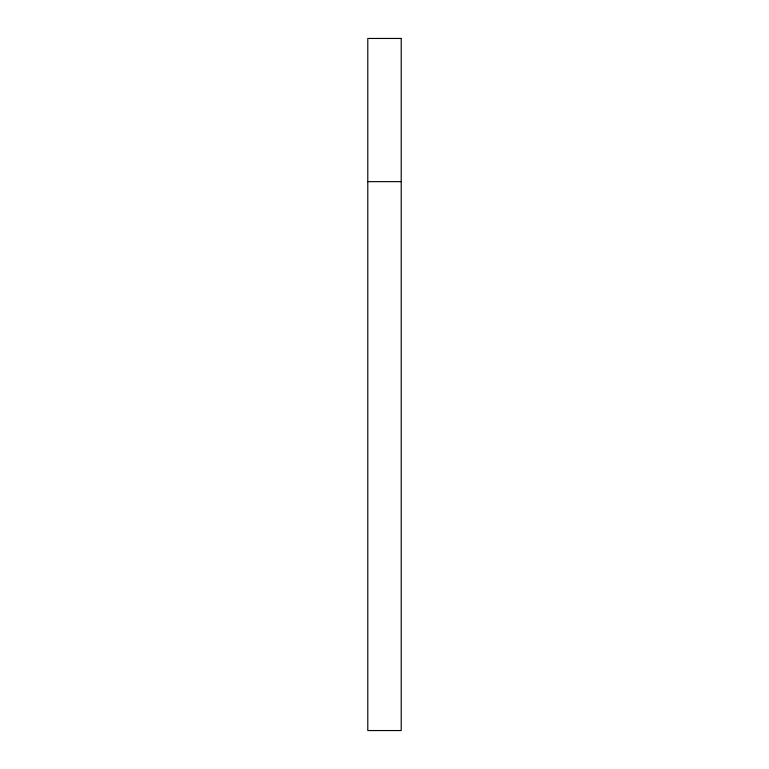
<?xml version="1.0" encoding="UTF-8"?>
<svg xmlns="http://www.w3.org/2000/svg" width="769" height="769" viewBox="0 0 769 769"><rect width="100%" height="100%" fill="white"/><g stroke="black" fill="none" stroke-linecap="round" stroke-linejoin="round"><path stroke-width="1.15" d="M367.793 181.647L401.207 181.647M401.207 38.45L367.793 38.45L367.793 730.55L401.207 730.55L401.207 38.45"/></g></svg>
